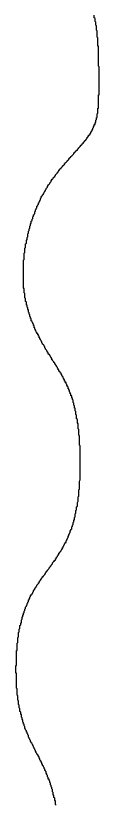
# Model space of a CAD drawing. Header units: millimetres. Extents: x 111 to 2999, y 81 to 1941.
# Drawn here: x 994.54 to 995.72, y 1582.75 to 1593.86 of the extents above; entities that cross this region are included whole.
import ezdxf

# ---------------------------------------------------------------- set-up
doc = ezdxf.new("R2010")
doc.units = ezdxf.units.MM

msp = doc.modelspace()

# ---------------------------------------------------------------- linework, layer by layer
msp.add_polyline3d([(995.11, 1582.753, 0), (995.1, 1582.763, 0), (995.1, 1582.773, 0), (995.1, 1582.783, 0), (995.1, 1582.793, 0), (995.1, 1582.803, 0), (995.1, 1582.813, 0), (995.09, 1582.823, 0), (995.09, 1582.823, 0), (995.09, 1582.833, 0), (995.09, 1582.843, 0), (995.09, 1582.853, 0), (995.08, 1582.863, 0), (995.08, 1582.873, 0), (995.08, 1582.873, 0), (995.08, 1582.883, 0), (995.08, 1582.893, 0), (995.07, 1582.903, 0), (995.07, 1582.913, 0), (995.07, 1582.923, 0), (995.07, 1582.923, 0), (995.07, 1582.933, 0), (995.06, 1582.943, 0), (995.06, 1582.953, 0), (995.06, 1582.963, 0), (995.06, 1582.963, 0), (995.06, 1582.973, 0), (995.05, 1582.983, 0), (995.05, 1582.993, 0), (995.05, 1582.993, 0), (995.05, 1583.003, 0), (995.04, 1583.013, 0), (995.04, 1583.023, 0), (995.04, 1583.023, 0), (995.04, 1583.033, 0), (995.03, 1583.043, 0), (995.03, 1583.053, 0), (995.03, 1583.053, 0), (995.03, 1583.063, 0), (995.02, 1583.073, 0), (995.02, 1583.073, 0), (995.02, 1583.083, 0), (995.02, 1583.093, 0), (995.01, 1583.103, 0), (995.01, 1583.103, 0), (995.01, 1583.113, 0), (995.01, 1583.123, 0), (995, 1583.123, 0), (995, 1583.133, 0), (995, 1583.143, 0), (995, 1583.143, 0), (994.99, 1583.153, 0), (994.99, 1583.163, 0), (994.99, 1583.173, 0), (994.99, 1583.173, 0), (994.98, 1583.183, 0), (994.98, 1583.193, 0), (994.98, 1583.193, 0), (994.97, 1583.203, 0), (994.97, 1583.213, 0), (994.97, 1583.213, 0), (994.97, 1583.223, 0), (994.96, 1583.233, 0), (994.96, 1583.233, 0), (994.96, 1583.243, 0), (994.95, 1583.243, 0), (994.95, 1583.253, 0), (994.95, 1583.263, 0), (994.95, 1583.263, 0), (994.94, 1583.273, 0), (994.94, 1583.283, 0), (994.94, 1583.283, 0), (994.93, 1583.293, 0), (994.93, 1583.303, 0), (994.93, 1583.303, 0), (994.92, 1583.313, 0), (994.92, 1583.323, 0), (994.92, 1583.323, 0), (994.92, 1583.333, 0), (994.91, 1583.333, 0), (994.91, 1583.343, 0), (994.91, 1583.353, 0), (994.9, 1583.353, 0), (994.9, 1583.363, 0), (994.9, 1583.373, 0), (994.89, 1583.373, 0), (994.89, 1583.383, 0), (994.89, 1583.383, 0), (994.88, 1583.393, 0), (994.88, 1583.403, 0), (994.88, 1583.403, 0), (994.88, 1583.413, 0), (994.87, 1583.413, 0), (994.87, 1583.423, 0), (994.87, 1583.433, 0), (994.86, 1583.433, 0), (994.86, 1583.443, 0), (994.86, 1583.453, 0), (994.85, 1583.453, 0), (994.85, 1583.463, 0), (994.85, 1583.463, 0), (994.84, 1583.473, 0), (994.84, 1583.483, 0), (994.84, 1583.483, 0), (994.83, 1583.493, 0), (994.83, 1583.503, 0), (994.83, 1583.503, 0), (994.82, 1583.513, 0), (994.82, 1583.513, 0), (994.82, 1583.523, 0), (994.81, 1583.533, 0), (994.81, 1583.533, 0), (994.81, 1583.543, 0), (994.81, 1583.543, 0), (994.8, 1583.553, 0), (994.8, 1583.563, 0), (994.8, 1583.563, 0), (994.79, 1583.573, 0), (994.79, 1583.583, 0), (994.79, 1583.583, 0), (994.78, 1583.593, 0), (994.78, 1583.593, 0), (994.78, 1583.603, 0), (994.77, 1583.613, 0), (994.77, 1583.613, 0), (994.77, 1583.623, 0), (994.76, 1583.633, 0), (994.76, 1583.633, 0), (994.76, 1583.643, 0), (994.75, 1583.653, 0), (994.75, 1583.653, 0), (994.75, 1583.663, 0), (994.75, 1583.663, 0), (994.74, 1583.673, 0), (994.74, 1583.683, 0), (994.74, 1583.683, 0), (994.73, 1583.693, 0), (994.73, 1583.703, 0), (994.73, 1583.703, 0), (994.72, 1583.713, 0), (994.72, 1583.723, 0), (994.72, 1583.723, 0), (994.72, 1583.733, 0), (994.71, 1583.743, 0), (994.71, 1583.743, 0), (994.71, 1583.753, 0), (994.7, 1583.763, 0), (994.7, 1583.763, 0), (994.7, 1583.773, 0), (994.7, 1583.783, 0), (994.69, 1583.783, 0), (994.69, 1583.793, 0), (994.69, 1583.803, 0), (994.69, 1583.803, 0), (994.68, 1583.813, 0), (994.68, 1583.823, 0), (994.68, 1583.823, 0), (994.67, 1583.833, 0), (994.67, 1583.843, 0), (994.67, 1583.853, 0), (994.67, 1583.853, 0), (994.67, 1583.863, 0), (994.66, 1583.873, 0), (994.66, 1583.873, 0), (994.66, 1583.883, 0), (994.66, 1583.893, 0), (994.65, 1583.893, 0), (994.65, 1583.903, 0), (994.65, 1583.913, 0), (994.65, 1583.913, 0), (994.64, 1583.923, 0), (994.64, 1583.933, 0), (994.64, 1583.943, 0), (994.64, 1583.943, 0), (994.64, 1583.953, 0), (994.63, 1583.963, 0), (994.63, 1583.963, 0), (994.63, 1583.973, 0), (994.63, 1583.983, 0), (994.63, 1583.983, 0), (994.62, 1583.993, 0), (994.62, 1584.003, 0), (994.62, 1584.003, 0), (994.62, 1584.013, 0), (994.62, 1584.023, 0), (994.62, 1584.033, 0), (994.61, 1584.033, 0), (994.61, 1584.043, 0), (994.61, 1584.053, 0), (994.61, 1584.053, 0), (994.61, 1584.063, 0), (994.6, 1584.073, 0), (994.6, 1584.083, 0), (994.6, 1584.083, 0), (994.6, 1584.093, 0), (994.6, 1584.103, 0), (994.6, 1584.103, 0), (994.6, 1584.113, 0), (994.59, 1584.123, 0), (994.59, 1584.123, 0), (994.59, 1584.133, 0), (994.59, 1584.143, 0), (994.59, 1584.153, 0), (994.59, 1584.153, 0), (994.59, 1584.163, 0), (994.58, 1584.173, 0), (994.58, 1584.173, 0), (994.58, 1584.183, 0), (994.58, 1584.193, 0), (994.58, 1584.203, 0), (994.58, 1584.203, 0), (994.58, 1584.213, 0), (994.58, 1584.223, 0), (994.58, 1584.223, 0), (994.57, 1584.233, 0), (994.57, 1584.243, 0), (994.57, 1584.253, 0), (994.57, 1584.253, 0), (994.57, 1584.263, 0), (994.57, 1584.273, 0), (994.57, 1584.273, 0), (994.57, 1584.283, 0), (994.57, 1584.293, 0), (994.57, 1584.293, 0), (994.56, 1584.303, 0), (994.56, 1584.313, 0), (994.56, 1584.323, 0), (994.56, 1584.323, 0), (994.56, 1584.333, 0), (994.56, 1584.343, 0), (994.56, 1584.343, 0), (994.56, 1584.353, 0), (994.56, 1584.363, 0), (994.56, 1584.373, 0), (994.56, 1584.373, 0), (994.56, 1584.383, 0), (994.56, 1584.393, 0), (994.56, 1584.393, 0), (994.55, 1584.403, 0), (994.55, 1584.413, 0), (994.55, 1584.423, 0), (994.55, 1584.423, 0), (994.55, 1584.433, 0), (994.55, 1584.443, 0), (994.55, 1584.443, 0), (994.55, 1584.453, 0), (994.55, 1584.463, 0), (994.55, 1584.473, 0), (994.55, 1584.473, 0), (994.55, 1584.483, 0), (994.55, 1584.493, 0), (994.55, 1584.493, 0), (994.55, 1584.503, 0), (994.55, 1584.513, 0), (994.55, 1584.523, 0), (994.55, 1584.523, 0), (994.55, 1584.533, 0), (994.55, 1584.543, 0), (994.55, 1584.543, 0), (994.55, 1584.553, 0), (994.55, 1584.563, 0), (994.55, 1584.563, 0), (994.55, 1584.573, 0), (994.55, 1584.583, 0), (994.55, 1584.593, 0), (994.55, 1584.593, 0), (994.55, 1584.603, 0), (994.55, 1584.613, 0), (994.54, 1584.613, 0), (994.54, 1584.623, 0), (994.54, 1584.633, 0), (994.54, 1584.643, 0), (994.54, 1584.643, 0), (994.54, 1584.653, 0), (994.54, 1584.663, 0), (994.54, 1584.663, 0), (994.54, 1584.673, 0), (994.54, 1584.683, 0), (994.54, 1584.683, 0), (994.54, 1584.693, 0), (994.54, 1584.703, 0), (994.54, 1584.713, 0), (994.54, 1584.713, 0), (994.55, 1584.723, 0), (994.55, 1584.733, 0), (994.55, 1584.733, 0), (994.55, 1584.743, 0), (994.55, 1584.753, 0), (994.55, 1584.763, 0), (994.55, 1584.763, 0), (994.55, 1584.773, 0), (994.55, 1584.783, 0), (994.55, 1584.783, 0), (994.55, 1584.793, 0), (994.55, 1584.803, 0), (994.55, 1584.803, 0), (994.55, 1584.813, 0), (994.55, 1584.823, 0), (994.55, 1584.833, 0), (994.55, 1584.833, 0), (994.55, 1584.843, 0), (994.55, 1584.853, 0), (994.55, 1584.853, 0), (994.55, 1584.863, 0), (994.55, 1584.873, 0), (994.55, 1584.883, 0), (994.55, 1584.883, 0), (994.55, 1584.893, 0), (994.55, 1584.903, 0), (994.55, 1584.903, 0), (994.55, 1584.913, 0), (994.55, 1584.923, 0), (994.55, 1584.933, 0), (994.56, 1584.933, 0), (994.56, 1584.943, 0), (994.56, 1584.953, 0), (994.56, 1584.953, 0), (994.56, 1584.963, 0), (994.56, 1584.973, 0), (994.56, 1584.983, 0), (994.56, 1584.983, 0), (994.56, 1584.993, 0), (994.56, 1585.003, 0), (994.56, 1585.003, 0), (994.56, 1585.013, 0), (994.56, 1585.023, 0), (994.56, 1585.033, 0), (994.56, 1585.033, 0), (994.57, 1585.043, 0), (994.57, 1585.053, 0), (994.57, 1585.063, 0), (994.57, 1585.063, 0), (994.57, 1585.073, 0), (994.57, 1585.083, 0), (994.57, 1585.083, 0), (994.57, 1585.093, 0), (994.57, 1585.103, 0), (994.57, 1585.113, 0), (994.57, 1585.113, 0), (994.58, 1585.123, 0), (994.58, 1585.133, 0), (994.58, 1585.143, 0), (994.58, 1585.143, 0), (994.58, 1585.153, 0), (994.58, 1585.163, 0), (994.58, 1585.163, 0), (994.58, 1585.173, 0), (994.58, 1585.183, 0), (994.59, 1585.193, 0), (994.59, 1585.193, 0), (994.59, 1585.203, 0), (994.59, 1585.213, 0), (994.59, 1585.213, 0), (994.59, 1585.223, 0), (994.59, 1585.233, 0), (994.6, 1585.243, 0), (994.6, 1585.243, 0), (994.6, 1585.253, 0), (994.6, 1585.263, 0), (994.6, 1585.273, 0), (994.6, 1585.273, 0), (994.6, 1585.283, 0), (994.61, 1585.293, 0), (994.61, 1585.303, 0), (994.61, 1585.303, 0), (994.61, 1585.313, 0), (994.61, 1585.323, 0), (994.62, 1585.323, 0), (994.62, 1585.333, 0), (994.62, 1585.343, 0), (994.62, 1585.353, 0), (994.62, 1585.353, 0), (994.62, 1585.363, 0), (994.63, 1585.373, 0), (994.63, 1585.383, 0), (994.63, 1585.383, 0), (994.63, 1585.393, 0), (994.63, 1585.403, 0), (994.64, 1585.403, 0), (994.64, 1585.413, 0), (994.64, 1585.423, 0), (994.64, 1585.433, 0), (994.65, 1585.433, 0), (994.65, 1585.443, 0), (994.65, 1585.453, 0), (994.65, 1585.463, 0), (994.66, 1585.463, 0), (994.66, 1585.473, 0), (994.66, 1585.483, 0), (994.66, 1585.483, 0), (994.67, 1585.493, 0), (994.67, 1585.503, 0), (994.67, 1585.513, 0), (994.67, 1585.513, 0), (994.68, 1585.523, 0), (994.68, 1585.533, 0), (994.68, 1585.533, 0), (994.68, 1585.543, 0), (994.69, 1585.553, 0), (994.69, 1585.563, 0), (994.69, 1585.563, 0), (994.7, 1585.573, 0), (994.7, 1585.583, 0), (994.7, 1585.593, 0), (994.7, 1585.593, 0), (994.71, 1585.603, 0), (994.71, 1585.613, 0), (994.71, 1585.613, 0), (994.72, 1585.623, 0), (994.72, 1585.633, 0), (994.72, 1585.643, 0), (994.73, 1585.643, 0), (994.73, 1585.653, 0), (994.73, 1585.663, 0), (994.74, 1585.663, 0), (994.74, 1585.673, 0), (994.74, 1585.683, 0), (994.75, 1585.693, 0), (994.75, 1585.693, 0), (994.75, 1585.703, 0), (994.76, 1585.713, 0), (994.76, 1585.713, 0), (994.77, 1585.723, 0), (994.77, 1585.733, 0), (994.77, 1585.733, 0), (994.78, 1585.743, 0), (994.78, 1585.753, 0), (994.79, 1585.763, 0), (994.79, 1585.763, 0), (994.79, 1585.773, 0), (994.8, 1585.783, 0), (994.8, 1585.783, 0), (994.81, 1585.793, 0), (994.81, 1585.803, 0), (994.81, 1585.803, 0), (994.82, 1585.813, 0), (994.82, 1585.823, 0), (994.83, 1585.823, 0), (994.83, 1585.833, 0), (994.84, 1585.843, 0), (994.84, 1585.843, 0), (994.84, 1585.853, 0), (994.85, 1585.863, 0), (994.85, 1585.863, 0), (994.86, 1585.873, 0), (994.86, 1585.883, 0), (994.87, 1585.883, 0), (994.87, 1585.893, 0), (994.87, 1585.903, 0), (994.88, 1585.903, 0), (994.88, 1585.913, 0), (994.89, 1585.923, 0), (994.89, 1585.923, 0), (994.9, 1585.933, 0), (994.9, 1585.943, 0), (994.91, 1585.943, 0), (994.91, 1585.953, 0), (994.91, 1585.953, 0), (994.92, 1585.963, 0), (994.92, 1585.973, 0), (994.93, 1585.973, 0), (994.93, 1585.983, 0), (994.94, 1585.993, 0), (994.94, 1585.993, 0), (994.95, 1586.003, 0), (994.95, 1586.003, 0), (994.96, 1586.013, 0), (994.96, 1586.023, 0), (994.96, 1586.023, 0), (994.97, 1586.033, 0), (994.97, 1586.043, 0), (994.98, 1586.043, 0), (994.98, 1586.053, 0), (994.99, 1586.053, 0), (994.99, 1586.063, 0), (995, 1586.073, 0), (995, 1586.073, 0), (995.01, 1586.083, 0), (995.01, 1586.093, 0), (995.01, 1586.093, 0), (995.02, 1586.103, 0), (995.02, 1586.103, 0), (995.03, 1586.113, 0), (995.03, 1586.123, 0), (995.04, 1586.123, 0), (995.04, 1586.133, 0), (995.05, 1586.143, 0), (995.05, 1586.143, 0), (995.06, 1586.153, 0), (995.06, 1586.153, 0), (995.06, 1586.163, 0), (995.07, 1586.173, 0), (995.07, 1586.173, 0), (995.08, 1586.183, 0), (995.08, 1586.193, 0), (995.09, 1586.193, 0), (995.09, 1586.203, 0), (995.1, 1586.203, 0), (995.1, 1586.213, 0), (995.1, 1586.223, 0), (995.11, 1586.223, 0), (995.11, 1586.233, 0), (995.12, 1586.243, 0), (995.12, 1586.243, 0), (995.13, 1586.253, 0), (995.13, 1586.263, 0), (995.13, 1586.263, 0), (995.14, 1586.273, 0), (995.14, 1586.283, 0), (995.15, 1586.283, 0), (995.15, 1586.293, 0), (995.15, 1586.303, 0), (995.16, 1586.303, 0), (995.16, 1586.313, 0), (995.17, 1586.323, 0), (995.17, 1586.323, 0), (995.18, 1586.333, 0), (995.18, 1586.343, 0), (995.18, 1586.343, 0), (995.19, 1586.353, 0), (995.19, 1586.363, 0), (995.2, 1586.363, 0), (995.2, 1586.373, 0), (995.2, 1586.383, 0), (995.21, 1586.383, 0), (995.21, 1586.393, 0), (995.22, 1586.403, 0), (995.22, 1586.403, 0), (995.22, 1586.413, 0), (995.23, 1586.423, 0), (995.23, 1586.433, 0), (995.23, 1586.433, 0), (995.24, 1586.443, 0), (995.24, 1586.453, 0), (995.25, 1586.453, 0), (995.25, 1586.463, 0), (995.25, 1586.473, 0), (995.26, 1586.483, 0), (995.26, 1586.483, 0), (995.26, 1586.493, 0), (995.27, 1586.503, 0), (995.27, 1586.513, 0), (995.27, 1586.513, 0), (995.28, 1586.523, 0), (995.28, 1586.533, 0), (995.28, 1586.543, 0), (995.29, 1586.543, 0), (995.29, 1586.553, 0), (995.29, 1586.563, 0), (995.3, 1586.573, 0), (995.3, 1586.583, 0), (995.3, 1586.583, 0), (995.31, 1586.593, 0), (995.31, 1586.603, 0), (995.31, 1586.613, 0), (995.32, 1586.623, 0), (995.32, 1586.623, 0), (995.32, 1586.633, 0), (995.33, 1586.643, 0), (995.33, 1586.653, 0), (995.33, 1586.663, 0), (995.33, 1586.673, 0), (995.34, 1586.683, 0), (995.34, 1586.683, 0), (995.34, 1586.693, 0), (995.35, 1586.703, 0), (995.35, 1586.713, 0), (995.35, 1586.723, 0), (995.35, 1586.733, 0), (995.36, 1586.743, 0), (995.36, 1586.753, 0), (995.36, 1586.763, 0), (995.36, 1586.763, 0), (995.37, 1586.773, 0), (995.37, 1586.783, 0), (995.37, 1586.793, 0), (995.37, 1586.803, 0), (995.38, 1586.813, 0), (995.38, 1586.823, 0), (995.38, 1586.833, 0), (995.38, 1586.843, 0), (995.38, 1586.853, 0), (995.39, 1586.863, 0), (995.39, 1586.873, 0), (995.39, 1586.883, 0), (995.39, 1586.893, 0), (995.39, 1586.903, 0), (995.4, 1586.913, 0), (995.4, 1586.923, 0), (995.4, 1586.933, 0), (995.4, 1586.943, 0), (995.4, 1586.953, 0), (995.41, 1586.963, 0), (995.41, 1586.973, 0), (995.41, 1586.983, 0), (995.41, 1586.993, 0), (995.41, 1587.003, 0), (995.41, 1587.013, 0), (995.42, 1587.033, 0), (995.42, 1587.043, 0), (995.42, 1587.053, 0), (995.42, 1587.063, 0), (995.42, 1587.073, 0), (995.42, 1587.083, 0), (995.42, 1587.093, 0), (995.43, 1587.103, 0), (995.43, 1587.113, 0), (995.43, 1587.123, 0), (995.43, 1587.133, 0), (995.43, 1587.153, 0), (995.43, 1587.163, 0), (995.43, 1587.173, 0), (995.43, 1587.183, 0), (995.43, 1587.193, 0), (995.44, 1587.203, 0), (995.44, 1587.213, 0), (995.44, 1587.223, 0), (995.44, 1587.243, 0), (995.44, 1587.253, 0), (995.44, 1587.263, 0), (995.44, 1587.273, 0), (995.44, 1587.283, 0), (995.44, 1587.293, 0), (995.44, 1587.303, 0), (995.44, 1587.313, 0), (995.45, 1587.333, 0), (995.45, 1587.343, 0), (995.45, 1587.353, 0), (995.45, 1587.363, 0), (995.45, 1587.373, 0), (995.45, 1587.383, 0), (995.45, 1587.393, 0), (995.45, 1587.413, 0), (995.45, 1587.423, 0), (995.45, 1587.433, 0), (995.45, 1587.443, 0), (995.45, 1587.453, 0), (995.45, 1587.463, 0), (995.45, 1587.483, 0), (995.45, 1587.493, 0), (995.45, 1587.503, 0), (995.45, 1587.513, 0), (995.45, 1587.523, 0), (995.45, 1587.533, 0), (995.45, 1587.543, 0), (995.45, 1587.563, 0), (995.45, 1587.573, 0), (995.45, 1587.583, 0), (995.45, 1587.593, 0), (995.45, 1587.603, 0), (995.45, 1587.613, 0), (995.45, 1587.623, 0), (995.45, 1587.633, 0), (995.45, 1587.653, 0), (995.45, 1587.663, 0), (995.45, 1587.673, 0), (995.45, 1587.683, 0), (995.45, 1587.693, 0), (995.45, 1587.703, 0), (995.45, 1587.713, 0), (995.45, 1587.723, 0), (995.45, 1587.743, 0), (995.45, 1587.753, 0), (995.45, 1587.763, 0), (995.45, 1587.773, 0), (995.45, 1587.783, 0), (995.45, 1587.793, 0), (995.45, 1587.803, 0), (995.45, 1587.813, 0), (995.44, 1587.823, 0), (995.44, 1587.833, 0), (995.44, 1587.843, 0), (995.44, 1587.863, 0), (995.44, 1587.873, 0), (995.44, 1587.883, 0), (995.44, 1587.893, 0), (995.44, 1587.903, 0), (995.44, 1587.913, 0), (995.44, 1587.923, 0), (995.44, 1587.933, 0), (995.44, 1587.943, 0), (995.44, 1587.953, 0), (995.43, 1587.963, 0), (995.43, 1587.973, 0), (995.43, 1587.983, 0), (995.43, 1587.993, 0), (995.43, 1588.003, 0), (995.43, 1588.013, 0), (995.43, 1588.023, 0), (995.43, 1588.033, 0), (995.43, 1588.043, 0), (995.42, 1588.053, 0), (995.42, 1588.063, 0), (995.42, 1588.073, 0), (995.42, 1588.083, 0), (995.42, 1588.093, 0), (995.42, 1588.103, 0), (995.42, 1588.113, 0), (995.42, 1588.123, 0), (995.41, 1588.133, 0), (995.41, 1588.143, 0), (995.41, 1588.153, 0), (995.41, 1588.153, 0), (995.41, 1588.163, 0), (995.41, 1588.173, 0), (995.41, 1588.183, 0), (995.4, 1588.193, 0), (995.4, 1588.203, 0), (995.4, 1588.213, 0), (995.4, 1588.223, 0), (995.4, 1588.223, 0), (995.4, 1588.233, 0), (995.4, 1588.243, 0), (995.39, 1588.253, 0), (995.39, 1588.263, 0), (995.39, 1588.273, 0), (995.39, 1588.273, 0), (995.39, 1588.283, 0), (995.39, 1588.293, 0), (995.38, 1588.303, 0), (995.38, 1588.303, 0), (995.38, 1588.313, 0), (995.38, 1588.323, 0), (995.38, 1588.333, 0), (995.38, 1588.343, 0), (995.37, 1588.343, 0), (995.37, 1588.353, 0), (995.37, 1588.363, 0), (995.37, 1588.363, 0), (995.37, 1588.373, 0), (995.36, 1588.383, 0), (995.36, 1588.393, 0), (995.36, 1588.393, 0), (995.36, 1588.403, 0), (995.36, 1588.413, 0), (995.36, 1588.413, 0), (995.35, 1588.423, 0), (995.35, 1588.433, 0), (995.35, 1588.443, 0), (995.35, 1588.443, 0), (995.35, 1588.453, 0), (995.34, 1588.463, 0), (995.34, 1588.463, 0), (995.34, 1588.473, 0), (995.34, 1588.483, 0), (995.33, 1588.483, 0), (995.33, 1588.493, 0), (995.33, 1588.493, 0), (995.33, 1588.503, 0), (995.33, 1588.513, 0), (995.32, 1588.513, 0), (995.32, 1588.523, 0), (995.32, 1588.533, 0), (995.32, 1588.533, 0), (995.32, 1588.543, 0), (995.31, 1588.543, 0), (995.31, 1588.553, 0), (995.31, 1588.563, 0), (995.31, 1588.563, 0), (995.3, 1588.573, 0), (995.3, 1588.573, 0), (995.3, 1588.583, 0), (995.3, 1588.593, 0), (995.29, 1588.593, 0), (995.29, 1588.603, 0), (995.29, 1588.603, 0), (995.29, 1588.613, 0), (995.28, 1588.613, 0), (995.28, 1588.623, 0), (995.28, 1588.633, 0), (995.28, 1588.633, 0), (995.28, 1588.643, 0), (995.27, 1588.643, 0), (995.27, 1588.653, 0), (995.27, 1588.653, 0), (995.26, 1588.663, 0), (995.26, 1588.663, 0), (995.26, 1588.673, 0), (995.26, 1588.673, 0), (995.25, 1588.683, 0), (995.25, 1588.693, 0), (995.25, 1588.693, 0), (995.25, 1588.703, 0), (995.24, 1588.703, 0), (995.24, 1588.713, 0), (995.24, 1588.713, 0), (995.24, 1588.723, 0), (995.23, 1588.723, 0), (995.23, 1588.733, 0), (995.23, 1588.733, 0), (995.23, 1588.743, 0), (995.22, 1588.743, 0), (995.22, 1588.753, 0), (995.22, 1588.753, 0), (995.21, 1588.763, 0), (995.21, 1588.763, 0), (995.21, 1588.773, 0), (995.21, 1588.783, 0), (995.2, 1588.783, 0), (995.2, 1588.793, 0), (995.2, 1588.793, 0), (995.19, 1588.803, 0), (995.19, 1588.803, 0), (995.19, 1588.813, 0), (995.19, 1588.813, 0), (995.18, 1588.823, 0), (995.18, 1588.823, 0), (995.18, 1588.833, 0), (995.17, 1588.833, 0), (995.17, 1588.843, 0), (995.17, 1588.843, 0), (995.16, 1588.853, 0), (995.16, 1588.853, 0), (995.16, 1588.863, 0), (995.15, 1588.863, 0), (995.15, 1588.873, 0), (995.15, 1588.873, 0), (995.15, 1588.883, 0), (995.14, 1588.883, 0), (995.14, 1588.893, 0), (995.14, 1588.893, 0), (995.13, 1588.903, 0), (995.13, 1588.913, 0), (995.13, 1588.913, 0), (995.12, 1588.923, 0), (995.12, 1588.923, 0), (995.12, 1588.933, 0), (995.11, 1588.933, 0), (995.11, 1588.943, 0), (995.11, 1588.943, 0), (995.1, 1588.953, 0), (995.1, 1588.953, 0), (995.1, 1588.963, 0), (995.09, 1588.963, 0), (995.09, 1588.973, 0), (995.09, 1588.973, 0), (995.08, 1588.983, 0), (995.08, 1588.993, 0), (995.08, 1588.993, 0), (995.07, 1589.003, 0), (995.07, 1589.003, 0), (995.06, 1589.013, 0), (995.06, 1589.013, 0), (995.06, 1589.023, 0), (995.05, 1589.023, 0), (995.05, 1589.033, 0), (995.05, 1589.043, 0), (995.04, 1589.043, 0), (995.04, 1589.053, 0), (995.04, 1589.053, 0), (995.03, 1589.063, 0), (995.03, 1589.063, 0), (995.03, 1589.073, 0), (995.02, 1589.083, 0), (995.02, 1589.083, 0), (995.02, 1589.093, 0), (995.01, 1589.093, 0), (995.01, 1589.103, 0), (995, 1589.103, 0), (995, 1589.113, 0), (995, 1589.123, 0), (994.99, 1589.123, 0), (994.99, 1589.133, 0), (994.99, 1589.133, 0), (994.98, 1589.143, 0), (994.98, 1589.153, 0), (994.98, 1589.153, 0), (994.97, 1589.163, 0), (994.97, 1589.163, 0), (994.96, 1589.173, 0), (994.96, 1589.183, 0), (994.96, 1589.183, 0), (994.95, 1589.193, 0), (994.95, 1589.203, 0), (994.95, 1589.203, 0), (994.94, 1589.213, 0), (994.94, 1589.213, 0), (994.94, 1589.223, 0), (994.93, 1589.233, 0), (994.93, 1589.233, 0), (994.92, 1589.243, 0), (994.92, 1589.253, 0), (994.92, 1589.253, 0), (994.91, 1589.263, 0), (994.91, 1589.273, 0), (994.91, 1589.273, 0), (994.9, 1589.283, 0), (994.9, 1589.293, 0), (994.9, 1589.293, 0), (994.89, 1589.303, 0), (994.89, 1589.313, 0), (994.88, 1589.313, 0), (994.88, 1589.323, 0), (994.88, 1589.333, 0), (994.87, 1589.333, 0), (994.87, 1589.343, 0), (994.87, 1589.353, 0), (994.86, 1589.353, 0), (994.86, 1589.363, 0), (994.86, 1589.373, 0), (994.85, 1589.373, 0), (994.85, 1589.383, 0), (994.85, 1589.393, 0), (994.84, 1589.393, 0), (994.84, 1589.403, 0), (994.83, 1589.413, 0), (994.83, 1589.423, 0), (994.83, 1589.423, 0), (994.82, 1589.433, 0), (994.82, 1589.443, 0), (994.82, 1589.443, 0), (994.81, 1589.453, 0), (994.81, 1589.463, 0), (994.81, 1589.473, 0), (994.8, 1589.473, 0), (994.8, 1589.483, 0), (994.8, 1589.493, 0), (994.8, 1589.503, 0), (994.79, 1589.503, 0), (994.79, 1589.513, 0), (994.79, 1589.523, 0), (994.78, 1589.533, 0), (994.78, 1589.533, 0), (994.78, 1589.543, 0), (994.77, 1589.553, 0), (994.77, 1589.563, 0), (994.77, 1589.563, 0), (994.76, 1589.573, 0), (994.76, 1589.583, 0), (994.76, 1589.593, 0), (994.76, 1589.603, 0), (994.75, 1589.603, 0), (994.75, 1589.613, 0), (994.75, 1589.623, 0), (994.74, 1589.633, 0), (994.74, 1589.643, 0), (994.74, 1589.643, 0), (994.74, 1589.653, 0), (994.73, 1589.663, 0), (994.73, 1589.673, 0), (994.73, 1589.683, 0), (994.73, 1589.683, 0), (994.72, 1589.693, 0), (994.72, 1589.703, 0), (994.72, 1589.713, 0), (994.72, 1589.723, 0), (994.71, 1589.733, 0), (994.71, 1589.733, 0), (994.71, 1589.743, 0), (994.71, 1589.753, 0), (994.7, 1589.763, 0), (994.7, 1589.773, 0), (994.7, 1589.783, 0), (994.7, 1589.793, 0), (994.69, 1589.793, 0), (994.69, 1589.803, 0), (994.69, 1589.813, 0), (994.69, 1589.823, 0), (994.69, 1589.833, 0), (994.68, 1589.843, 0), (994.68, 1589.853, 0), (994.68, 1589.863, 0), (994.68, 1589.863, 0), (994.68, 1589.873, 0), (994.68, 1589.883, 0), (994.67, 1589.893, 0), (994.67, 1589.903, 0), (994.67, 1589.913, 0), (994.67, 1589.923, 0), (994.67, 1589.933, 0), (994.67, 1589.943, 0), (994.67, 1589.953, 0), (994.66, 1589.963, 0), (994.66, 1589.963, 0), (994.66, 1589.973, 0), (994.66, 1589.983, 0), (994.66, 1589.993, 0), (994.66, 1590.003, 0), (994.66, 1590.013, 0), (994.66, 1590.023, 0), (994.65, 1590.033, 0), (994.65, 1590.043, 0), (994.65, 1590.053, 0), (994.65, 1590.063, 0), (994.65, 1590.073, 0), (994.65, 1590.083, 0), (994.65, 1590.093, 0), (994.65, 1590.103, 0), (994.65, 1590.113, 0), (994.65, 1590.123, 0), (994.65, 1590.133, 0), (994.65, 1590.143, 0), (994.65, 1590.153, 0), (994.65, 1590.163, 0), (994.65, 1590.173, 0), (994.65, 1590.183, 0), (994.65, 1590.183, 0), (994.65, 1590.193, 0), (994.65, 1590.203, 0), (994.65, 1590.213, 0), (994.65, 1590.223, 0), (994.65, 1590.233, 0), (994.65, 1590.243, 0), (994.65, 1590.253, 0), (994.65, 1590.263, 0), (994.65, 1590.273, 0), (994.65, 1590.283, 0), (994.65, 1590.293, 0), (994.65, 1590.303, 0), (994.65, 1590.313, 0), (994.65, 1590.323, 0), (994.65, 1590.333, 0), (994.65, 1590.343, 0), (994.65, 1590.353, 0), (994.65, 1590.363, 0), (994.65, 1590.373, 0), (994.65, 1590.383, 0), (994.65, 1590.393, 0), (994.65, 1590.403, 0), (994.65, 1590.413, 0), (994.65, 1590.423, 0), (994.66, 1590.433, 0), (994.66, 1590.443, 0), (994.66, 1590.453, 0), (994.66, 1590.463, 0), (994.66, 1590.473, 0), (994.66, 1590.483, 0), (994.66, 1590.503, 0), (994.66, 1590.513, 0), (994.66, 1590.523, 0), (994.67, 1590.533, 0), (994.67, 1590.543, 0), (994.67, 1590.553, 0), (994.67, 1590.563, 0), (994.67, 1590.573, 0), (994.67, 1590.583, 0), (994.67, 1590.593, 0), (994.68, 1590.603, 0), (994.68, 1590.613, 0), (994.68, 1590.623, 0), (994.68, 1590.633, 0), (994.68, 1590.643, 0), (994.68, 1590.653, 0), (994.69, 1590.663, 0), (994.69, 1590.673, 0), (994.69, 1590.683, 0), (994.69, 1590.693, 0), (994.69, 1590.703, 0), (994.7, 1590.713, 0), (994.7, 1590.723, 0), (994.7, 1590.733, 0), (994.7, 1590.743, 0), (994.71, 1590.753, 0), (994.71, 1590.763, 0), (994.71, 1590.773, 0), (994.71, 1590.783, 0), (994.71, 1590.793, 0), (994.72, 1590.803, 0), (994.72, 1590.813, 0), (994.72, 1590.823, 0), (994.72, 1590.833, 0), (994.73, 1590.843, 0), (994.73, 1590.853, 0), (994.73, 1590.863, 0), (994.74, 1590.873, 0), (994.74, 1590.883, 0), (994.74, 1590.893, 0), (994.74, 1590.903, 0), (994.75, 1590.913, 0), (994.75, 1590.923, 0), (994.75, 1590.933, 0), (994.76, 1590.943, 0), (994.76, 1590.953, 0), (994.76, 1590.963, 0), (994.76, 1590.973, 0), (994.77, 1590.983, 0), (994.77, 1590.993, 0), (994.77, 1591.003, 0), (994.78, 1591.013, 0), (994.78, 1591.023, 0), (994.78, 1591.033, 0), (994.79, 1591.043, 0), (994.79, 1591.053, 0), (994.79, 1591.063, 0), (994.8, 1591.063, 0), (994.8, 1591.073, 0), (994.81, 1591.083, 0), (994.81, 1591.093, 0), (994.81, 1591.103, 0), (994.82, 1591.113, 0), (994.82, 1591.123, 0), (994.82, 1591.133, 0), (994.83, 1591.143, 0), (994.83, 1591.153, 0), (994.84, 1591.163, 0), (994.84, 1591.173, 0), (994.84, 1591.183, 0), (994.85, 1591.193, 0), (994.85, 1591.203, 0), (994.86, 1591.213, 0), (994.86, 1591.223, 0), (994.86, 1591.233, 0), (994.87, 1591.233, 0), (994.87, 1591.243, 0), (994.88, 1591.253, 0), (994.88, 1591.263, 0), (994.89, 1591.273, 0), (994.89, 1591.283, 0), (994.89, 1591.293, 0), (994.9, 1591.303, 0), (994.9, 1591.313, 0), (994.91, 1591.323, 0), (994.91, 1591.323, 0), (994.92, 1591.333, 0), (994.92, 1591.343, 0), (994.93, 1591.353, 0), (994.93, 1591.363, 0), (994.94, 1591.373, 0), (994.94, 1591.383, 0), (994.95, 1591.393, 0), (994.95, 1591.393, 0), (994.96, 1591.403, 0), (994.96, 1591.413, 0), (994.97, 1591.423, 0), (994.97, 1591.433, 0), (994.98, 1591.443, 0), (994.98, 1591.443, 0), (994.99, 1591.453, 0), (994.99, 1591.463, 0), (995, 1591.473, 0), (995, 1591.483, 0), (995.01, 1591.493, 0), (995.01, 1591.493, 0), (995.02, 1591.503, 0), (995.02, 1591.513, 0), (995.03, 1591.523, 0), (995.03, 1591.523, 0), (995.04, 1591.533, 0), (995.04, 1591.543, 0), (995.05, 1591.553, 0), (995.05, 1591.563, 0), (995.06, 1591.563, 0), (995.07, 1591.573, 0), (995.07, 1591.583, 0), (995.08, 1591.593, 0), (995.08, 1591.593, 0), (995.09, 1591.603, 0), (995.09, 1591.613, 0), (995.1, 1591.613, 0), (995.1, 1591.623, 0), (995.11, 1591.633, 0), (995.12, 1591.643, 0), (995.12, 1591.643, 0), (995.13, 1591.653, 0), (995.13, 1591.663, 0), (995.14, 1591.663, 0), (995.14, 1591.673, 0), (995.15, 1591.683, 0), (995.15, 1591.693, 0), (995.16, 1591.693, 0), (995.16, 1591.703, 0), (995.17, 1591.713, 0), (995.18, 1591.713, 0), (995.18, 1591.723, 0), (995.19, 1591.733, 0), (995.19, 1591.733, 0), (995.2, 1591.743, 0), (995.2, 1591.753, 0), (995.21, 1591.753, 0), (995.21, 1591.763, 0), (995.22, 1591.763, 0), (995.23, 1591.773, 0), (995.23, 1591.783, 0), (995.24, 1591.783, 0), (995.24, 1591.793, 0), (995.25, 1591.803, 0), (995.25, 1591.803, 0), (995.26, 1591.813, 0), (995.26, 1591.813, 0), (995.27, 1591.823, 0), (995.27, 1591.833, 0), (995.28, 1591.833, 0), (995.29, 1591.843, 0), (995.29, 1591.853, 0), (995.3, 1591.853, 0), (995.3, 1591.863, 0), (995.31, 1591.863, 0), (995.31, 1591.873, 0), (995.32, 1591.873, 0), (995.32, 1591.883, 0), (995.33, 1591.893, 0), (995.33, 1591.893, 0), (995.34, 1591.903, 0), (995.34, 1591.903, 0), (995.35, 1591.913, 0), (995.35, 1591.913, 0), (995.36, 1591.923, 0), (995.36, 1591.933, 0), (995.37, 1591.933, 0), (995.37, 1591.943, 0), (995.38, 1591.943, 0), (995.38, 1591.953, 0), (995.39, 1591.953, 0), (995.39, 1591.963, 0), (995.4, 1591.963, 0), (995.4, 1591.973, 0), (995.41, 1591.973, 0), (995.41, 1591.983, 0), (995.42, 1591.993, 0), (995.42, 1591.993, 0), (995.43, 1592.003, 0), (995.43, 1592.003, 0), (995.44, 1592.013, 0), (995.44, 1592.013, 0), (995.45, 1592.023, 0), (995.45, 1592.023, 0), (995.45, 1592.033, 0), (995.46, 1592.033, 0), (995.46, 1592.043, 0), (995.47, 1592.043, 0), (995.47, 1592.053, 0), (995.48, 1592.053, 0), (995.48, 1592.063, 0), (995.48, 1592.063, 0), (995.49, 1592.073, 0), (995.49, 1592.073, 0), (995.5, 1592.083, 0), (995.5, 1592.083, 0), (995.51, 1592.093, 0), (995.51, 1592.093, 0), (995.51, 1592.103, 0), (995.52, 1592.103, 0), (995.52, 1592.103, 0), (995.52, 1592.113, 0), (995.53, 1592.113, 0), (995.53, 1592.123, 0), (995.54, 1592.123, 0), (995.54, 1592.133, 0), (995.54, 1592.133, 0), (995.55, 1592.143, 0), (995.55, 1592.143, 0), (995.55, 1592.153, 0), (995.56, 1592.153, 0), (995.56, 1592.153, 0), (995.56, 1592.163, 0), (995.57, 1592.163, 0), (995.57, 1592.173, 0), (995.57, 1592.173, 0), (995.57, 1592.183, 0), (995.58, 1592.183, 0), (995.58, 1592.193, 0), (995.58, 1592.193, 0), (995.59, 1592.193, 0), (995.59, 1592.203, 0), (995.59, 1592.203, 0), (995.59, 1592.213, 0), (995.6, 1592.213, 0), (995.6, 1592.213, 0), (995.6, 1592.223, 0), (995.6, 1592.223, 0), (995.61, 1592.233, 0), (995.61, 1592.233, 0), (995.61, 1592.243, 0), (995.61, 1592.243, 0), (995.62, 1592.243, 0), (995.62, 1592.253, 0), (995.62, 1592.253, 0), (995.62, 1592.263, 0), (995.62, 1592.263, 0), (995.63, 1592.263, 0), (995.63, 1592.273, 0), (995.63, 1592.273, 0), (995.63, 1592.283, 0), (995.63, 1592.283, 0), (995.64, 1592.293, 0), (995.64, 1592.293, 0), (995.64, 1592.293, 0), (995.64, 1592.303, 0), (995.64, 1592.303, 0), (995.65, 1592.313, 0), (995.65, 1592.313, 0), (995.65, 1592.313, 0), (995.65, 1592.323, 0), (995.65, 1592.323, 0), (995.65, 1592.333, 0), (995.66, 1592.333, 0), (995.66, 1592.343, 0), (995.66, 1592.343, 0), (995.66, 1592.343, 0), (995.66, 1592.353, 0), (995.66, 1592.353, 0), (995.66, 1592.363, 0), (995.67, 1592.363, 0), (995.67, 1592.373, 0), (995.67, 1592.373, 0), (995.67, 1592.373, 0), (995.67, 1592.383, 0), (995.67, 1592.383, 0), (995.67, 1592.393, 0), (995.67, 1592.393, 0), (995.68, 1592.403, 0), (995.68, 1592.403, 0), (995.68, 1592.413, 0), (995.68, 1592.413, 0), (995.68, 1592.423, 0), (995.68, 1592.423, 0), (995.68, 1592.423, 0), (995.68, 1592.433, 0), (995.69, 1592.433, 0), (995.69, 1592.443, 0), (995.69, 1592.443, 0), (995.69, 1592.453, 0), (995.69, 1592.453, 0), (995.69, 1592.463, 0), (995.69, 1592.463, 0), (995.69, 1592.473, 0), (995.69, 1592.473, 0), (995.69, 1592.483, 0), (995.69, 1592.483, 0), (995.7, 1592.493, 0), (995.7, 1592.493, 0), (995.7, 1592.503, 0), (995.7, 1592.503, 0), (995.7, 1592.513, 0), (995.7, 1592.513, 0), (995.7, 1592.523, 0), (995.7, 1592.523, 0), (995.7, 1592.533, 0), (995.7, 1592.533, 0), (995.7, 1592.543, 0), (995.7, 1592.543, 0), (995.7, 1592.553, 0), (995.7, 1592.553, 0), (995.7, 1592.563, 0), (995.71, 1592.563, 0), (995.71, 1592.573, 0), (995.71, 1592.573, 0), (995.71, 1592.583, 0), (995.71, 1592.583, 0), (995.71, 1592.593, 0), (995.71, 1592.603, 0), (995.71, 1592.603, 0), (995.71, 1592.613, 0), (995.71, 1592.613, 0), (995.71, 1592.623, 0), (995.71, 1592.623, 0), (995.71, 1592.633, 0), (995.71, 1592.633, 0), (995.71, 1592.643, 0), (995.71, 1592.653, 0), (995.71, 1592.653, 0), (995.71, 1592.663, 0), (995.71, 1592.663, 0), (995.71, 1592.673, 0), (995.71, 1592.683, 0), (995.71, 1592.683, 0), (995.71, 1592.693, 0), (995.71, 1592.693, 0), (995.71, 1592.703, 0), (995.71, 1592.703, 0), (995.71, 1592.713, 0), (995.71, 1592.723, 0), (995.71, 1592.723, 0), (995.71, 1592.733, 0), (995.71, 1592.743, 0), (995.71, 1592.743, 0), (995.71, 1592.753, 0), (995.72, 1592.753, 0), (995.72, 1592.763, 0), (995.72, 1592.773, 0), (995.72, 1592.773, 0), (995.72, 1592.783, 0), (995.72, 1592.793, 0), (995.72, 1592.793, 0), (995.72, 1592.803, 0), (995.72, 1592.813, 0), (995.72, 1592.813, 0), (995.72, 1592.823, 0), (995.72, 1592.823, 0), (995.72, 1592.833, 0), (995.72, 1592.843, 0), (995.72, 1592.843, 0), (995.72, 1592.853, 0), (995.72, 1592.863, 0), (995.72, 1592.863, 0), (995.72, 1592.873, 0), (995.72, 1592.883, 0), (995.72, 1592.893, 0), (995.72, 1592.893, 0), (995.72, 1592.903, 0), (995.72, 1592.913, 0), (995.72, 1592.913, 0), (995.72, 1592.923, 0), (995.72, 1592.933, 0), (995.72, 1592.933, 0), (995.72, 1592.943, 0), (995.72, 1592.953, 0), (995.72, 1592.963, 0), (995.72, 1592.963, 0), (995.72, 1592.973, 0), (995.72, 1592.983, 0), (995.72, 1592.983, 0), (995.72, 1592.993, 0), (995.72, 1593.003, 0), (995.72, 1593.013, 0), (995.72, 1593.013, 0), (995.72, 1593.023, 0), (995.72, 1593.033, 0), (995.72, 1593.033, 0), (995.72, 1593.043, 0), (995.72, 1593.053, 0), (995.72, 1593.063, 0), (995.72, 1593.063, 0), (995.72, 1593.073, 0), (995.72, 1593.083, 0), (995.72, 1593.093, 0), (995.72, 1593.093, 0), (995.72, 1593.103, 0), (995.72, 1593.113, 0), (995.72, 1593.123, 0), (995.72, 1593.123, 0), (995.72, 1593.133, 0), (995.72, 1593.143, 0), (995.72, 1593.143, 0), (995.71, 1593.153, 0), (995.71, 1593.163, 0), (995.71, 1593.173, 0), (995.71, 1593.173, 0), (995.71, 1593.183, 0), (995.71, 1593.193, 0), (995.71, 1593.203, 0), (995.71, 1593.203, 0), (995.71, 1593.213, 0), (995.71, 1593.223, 0), (995.71, 1593.233, 0), (995.71, 1593.233, 0), (995.71, 1593.243, 0), (995.71, 1593.253, 0), (995.71, 1593.263, 0), (995.71, 1593.263, 0), (995.71, 1593.273, 0), (995.71, 1593.283, 0), (995.71, 1593.293, 0), (995.71, 1593.293, 0), (995.71, 1593.303, 0), (995.71, 1593.313, 0), (995.71, 1593.323, 0), (995.71, 1593.323, 0), (995.71, 1593.333, 0), (995.71, 1593.343, 0), (995.71, 1593.353, 0), (995.71, 1593.353, 0), (995.71, 1593.363, 0), (995.71, 1593.373, 0), (995.71, 1593.383, 0), (995.71, 1593.383, 0), (995.71, 1593.393, 0), (995.71, 1593.403, 0), (995.71, 1593.413, 0), (995.71, 1593.413, 0), (995.71, 1593.423, 0), (995.71, 1593.433, 0), (995.7, 1593.443, 0), (995.7, 1593.443, 0), (995.7, 1593.453, 0), (995.7, 1593.463, 0), (995.7, 1593.473, 0), (995.7, 1593.473, 0), (995.7, 1593.483, 0), (995.7, 1593.493, 0), (995.7, 1593.503, 0), (995.7, 1593.503, 0), (995.7, 1593.513, 0), (995.7, 1593.523, 0), (995.7, 1593.533, 0), (995.7, 1593.533, 0), (995.7, 1593.543, 0), (995.7, 1593.553, 0), (995.7, 1593.553, 0), (995.69, 1593.563, 0), (995.69, 1593.573, 0), (995.69, 1593.583, 0), (995.69, 1593.583, 0), (995.69, 1593.593, 0), (995.69, 1593.603, 0), (995.69, 1593.613, 0), (995.69, 1593.613, 0), (995.69, 1593.623, 0), (995.69, 1593.633, 0), (995.69, 1593.633, 0), (995.69, 1593.643, 0), (995.69, 1593.653, 0), (995.68, 1593.663, 0), (995.68, 1593.663, 0), (995.68, 1593.673, 0), (995.68, 1593.683, 0), (995.68, 1593.683, 0), (995.68, 1593.693, 0), (995.68, 1593.703, 0), (995.68, 1593.713, 0), (995.68, 1593.713, 0), (995.68, 1593.723, 0), (995.67, 1593.733, 0), (995.67, 1593.733, 0), (995.67, 1593.743, 0), (995.67, 1593.753, 0), (995.67, 1593.753, 0), (995.67, 1593.763, 0), (995.67, 1593.773, 0), (995.67, 1593.773, 0), (995.66, 1593.783, 0), (995.66, 1593.793, 0), (995.66, 1593.803, 0), (995.66, 1593.803, 0), (995.66, 1593.813, 0), (995.66, 1593.823, 0), (995.66, 1593.823, 0), (995.65, 1593.833, 0), (995.65, 1593.843, 0), (995.65, 1593.843, 0), (995.65, 1593.853, 0), (995.65, 1593.863, 0), (995.65, 1593.863, 0), (995.65, 1593.873, 0)])

doc.saveas('drawing.dxf')
